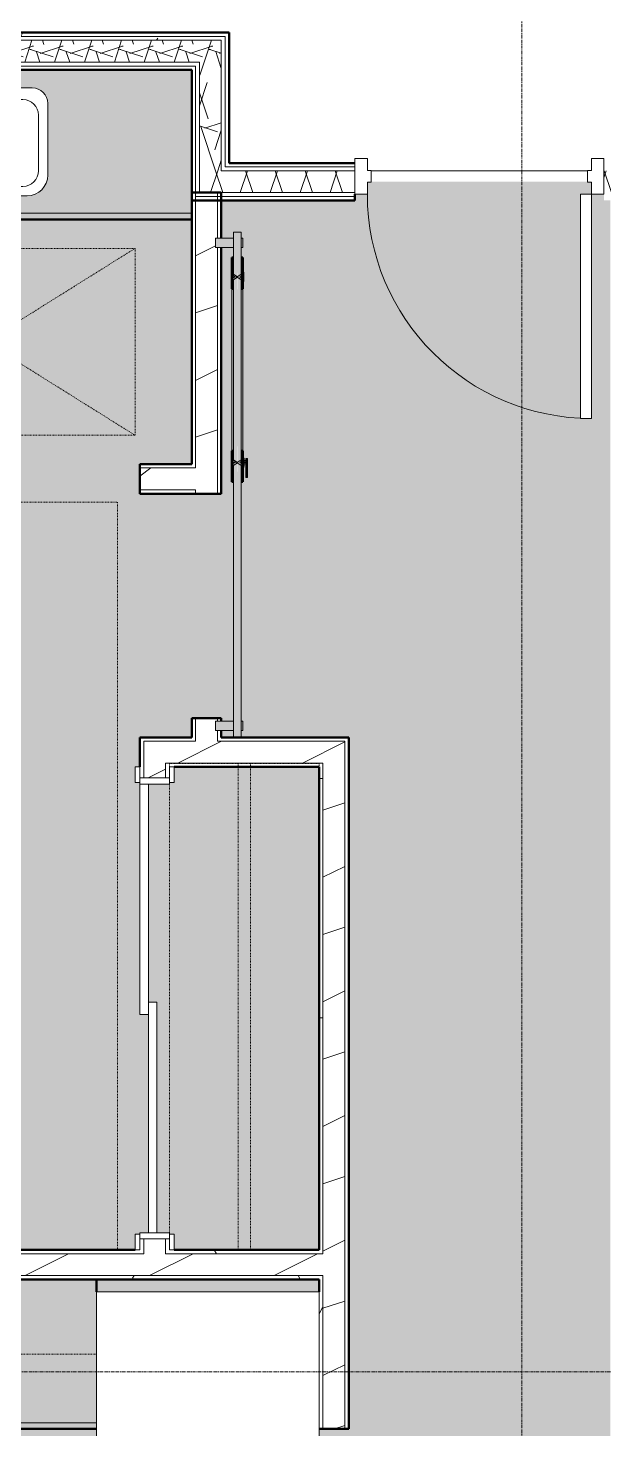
# Model space of a CAD drawing. Header units: inches. Extents: x -4294 to -464, y 9706 to 12475.
# Drawn here: x -3233.6 to -3141.1, y 10158 to 10382.9 of the extents above; entities that cross this region are included whole.
import ezdxf

# ---------------------------------------------------------------- set-up
doc = ezdxf.new("R2010")
doc.units = ezdxf.units.IN
doc.header["$MEASUREMENT"] = 0
doc.linetypes.add('Dash', pattern=[0.25, 0.125, -0.125])
doc.linetypes.add('Grid Line 1_2_', pattern=[0.875, 0.5, -0.125, 0.125, -0.125])
for name, color, linetype, lineweight in [('0-1', 7, 'Continuous', 5), ('0-2', 250, 'Continuous', 9), ('A-AREA-PATT-5', 255, 'Continuous', 9), ('A-DOOR', 31, 'Continuous', 13), ('A-DOOR-1', 250, 'Continuous', 9), ('A-DOOR-2', 130, 'Continuous', 20), ('A-DOOR-3', 170, 'Continuous', 13), ('A-DOOR-4', 135, 'Continuous', 13), ('A-DOOR-5', 7, 'Continuous', 13), ('A-DOOR-6', 90, 'Continuous', 50), ('A-DOOR-8', 31, 'Continuous', 20), ('A-DOOR-9', 31, 'Continuous', 9), ('A-DOOR-FRAM', 31, 'Continuous', 20), ('A-DOOR-FRAM-1', 130, 'Continuous', 20), ('A-FLOR-3', 7, 'Continuous', 13), ('A-GENM-HDLN-1', 250, 'Dash', 9), ('A-WALL', 113, 'Continuous', 13), ('A-WALL-4', 90, 'Continuous', 50), ('A-WALL-5', 7, 'Continuous', 13), ('A-WALL-PATT-1', 250, 'Continuous', 9), ('A-WALL-PATT-2', 8, 'Continuous', 9), ('A-WALL-PATT-5', 111, 'Continuous', 9), ('I-FURN-1', 250, 'Continuous', 9), ('I-FURN-HDLN-1', 250, 'Dash', 9), ('I-WALL-2', 2, 'Continuous', 50), ('P-SANR-FIXT-2', 250, 'Continuous', 9), ('Q-CASE-1', 9, 'Continuous', 9), ('Q-CASE-2', 90, 'Continuous', 50), ('Q-CASE-3', 250, 'Continuous', 9), ('Q-CASE-HDLN-1', 250, 'Dash', 9), ('Q-SPCQ-1', 250, 'Continuous', 9), ('S-GRID-1', 1, 'Grid Line 1_2_', 9)]:
    doc.layers.add(name, color=color, linetype=linetype, lineweight=lineweight)
pattern_1 = [(216.87, (7.997, 19.992), (59.9755286, 39.9843071), [9.996, -89.964]), (206.565, (19.992, 13.994), (-19.991807, -19.992219), [22.352, -22.352]), (198.435, (19.992, 3.998), (-39.983821, -19.991955), [12.644, -50.576])]
pattern_2 = [(0, (0, 0), (38.4, 9.6), [1.584, -27.216, 1.584, -27.216, -153.6]), (0, (0, 0), (38.4, 9.6), [-57.6, 1.584, -56.016, 1.584, -27.216, -67.2]), (0, (0, 0), (38.4, 9.6), [-144, 1.584, -17.616, 1.584, -46.416]), (120, (14.4, 4.8), (-27.513844, 28.4553755), [1.584, -27.216, 1.584, -27.216, -153.6]), (120, (14.4, 4.8), (-27.513844, 28.4553755), [-57.6, 1.584, -56.016, 1.584, -27.216, -67.2]), (120, (14.4, 4.8), (-27.513844, 28.4553755), [-144, 1.584, -17.616, 1.584, -46.416]), (240, (19.2, 24), (-10.886156, -38.0553755), [1.584, -27.216, 1.584, -27.216, -153.6]), (240, (19.2, 24), (-10.886156, -38.0553755), [-57.6, 1.584, -56.016, 1.584, -27.216, -67.2]), (240, (19.2, 24), (-10.886156, -38.0553755), [-144, 1.584, -17.616, 1.584, -46.416])]
pattern_3 = [(161.57, (0.6, 0.6), (-4.80033747, -0.00041462), [0, -34.152, 3.792, 0]), (18.43, (-0.6, 0.6), (-4.80033747, 0.00041462), [0, -34.152, 3.792, 0]), (108.43, (0.6, 0.6), (2.39913218, -12.00105099), [11.382, -26.562]), (71.57, (-0.6, 0.6), (2.39913218, 12.00105099), [11.382, -26.562])]

# ---------------------------------------------------------------- blocks, each defined once
blk = doc.blocks.new('FOLDING_SLIDING CLOSET - 72_ x 80_-1372885-FLOOR PLAN - 3RD FLOOR')
at = {"layer": 'A-DOOR-1'}
for p, q in [((-38.75, 3.25), (-36.25, 3.25)), ((-38.75, 2.5), (-38.75, 3.25)), ((-36.25, 2.5), (-38.75, 2.5)), ((-36.25, 3.25), (-36.25, 2.5)), ((36.25, 3.25), (38.75, 3.25)), ((36.25, 2.5), (36.25, 3.25)), ((38.75, 2.5), (36.25, 2.5)), ((38.75, 3.25), (38.75, 2.5)), ((-38.75, -2.25), (-36.25, -2.25)), ((-38.75, -3), (-38.75, -2.25)), ((-36.25, -3), (-38.75, -3)), ((-36.25, -2.25), (-36.25, -3)), ((36.25, -2.25), (38.75, -2.25)), ((36.25, -3), (36.25, -2.25)), ((38.75, -3), (36.25, -3)), ((38.75, -2.25), (38.75, -3))]:
    blk.add_line(p, q, dxfattribs=at)
at = {"layer": 'A-DOOR-2'}
for p, q in [((-1, 0.5), (36, 0.5)), ((-1, -0.875), (-1, 0.5)), ((36, 0.5), (36, -0.875)), ((-36, -0.875), (1, -0.875)), ((-36, -2.25), (-36, -0.875)), ((36, -0.875), (-1, -0.875)), ((1, -0.875), (1, -2.25)), ((1, -2.25), (-36, -2.25))]:
    blk.add_line(p, q, dxfattribs=at)
at = {"layer": 'A-DOOR-FRAM-1'}
for p, q in [((-37, 2.5), (-36, 2.5)), ((-37, -2.25), (-37, 2.5)), ((-36, 2.5), (-36, -2.25)), ((36, 2.5), (37, 2.5)), ((36, -2.25), (36, 2.5)), ((37, 2.5), (37, -2.25)), ((-36, -2.25), (-37, -2.25)), ((37, -2.25), (36, -2.25))]:
    blk.add_line(p, q, dxfattribs=at)
blk = doc.blocks.new('Refrigerator_-_Side-by-Side_6047 - 36_ X 30_-345559-FLOOR PLAN - 3RD FLOOR')
at = {"layer": 'Q-SPCQ-1'}
for p, q in [((17.87, 14.42), (-17.88, 14.42)), ((-17.88, 14.42), (-17.88, -15.58)), ((17.87, -15.58), (17.87, 14.42)), ((-17.88, -13.58), (-3.13, -13.58)), ((-17.88, -13.58), (-17.88, -15.58)), ((-17.88, -15.58), (17.87, -15.58)), ((-3.13, -15.58), (-17.88, -15.58)), ((-3.13, -15.58), (-3.13, -13.58)), ((-2.63, -13.58), (17.87, -13.58)), ((-2.63, -13.58), (-2.63, -15.58)), ((17.87, -15.58), (-2.63, -15.58)), ((17.87, -15.58), (17.87, -13.58))]:
    blk.add_line(p, q, dxfattribs=at)
blk = doc.blocks.new('OD_CW_Base Cabinet - OD_CW_Base Cabinet-1964684-FLOOR PLAN - 3RD FLOOR')
at = {"layer": 'Q-CASE-1'}
blk.add_hatch(color=256, dxfattribs=at).paths.add_polyline_path([(0.74, -1), (113.84, -1), (113.84, 0), (0.74, 0)], flags=0)
h = blk.add_hatch(color=256, dxfattribs=at)
h.paths.add_polyline_path([(90.84, -24), (113.84, -24), (113.84, -1), (0.74, -1), (0.74, -24), (76.75, -24)], flags=0)
h.paths.add_polyline_path([(74.91, -22.87), (44.91, -22.87), (44.91, -1.87), (74.91, -1.87)], flags=0)
at = {"layer": 'Q-CASE-2'}
for p, q in [((0.74, 0), (113.84, 0)), ((0.74, -24), (0.74, -22))]:
    blk.add_line(p, q, dxfattribs=at)
at = {"layer": 'Q-CASE-3'}
for p, q in [((0.74, 0), (113.84, 0)), ((113.84, -1), (0.74, -1)), ((0.74, -1), (113.84, -1)), ((0.74, -24), (0.74, -22))]:
    blk.add_line(p, q, dxfattribs=at)
blk = doc.blocks.new('M_Sink Vanity-Square - 500 x 440mm-1352614-FLOOR PLAN - 3RD FLOOR')
at = {"layer": 'P-SANR-FIXT-2'}
for p, q in [((7.96, 7.09), (-6.72, 7.09)), ((7.96, 7.09), (-6.72, 7.09)), ((3.62, 7.09), (-2.88, 7.09)), ((-9.22, 4.59), (-9.22, -6.73)), ((-9.22, 4.59), (-9.22, -6.73)), ((0.12, 5.22), (-5.22, 5.22)), ((-2.88, 5.59), (0.12, 5.59)), ((0.12, 6.33), (0.12, 1.59)), ((1.12, 6.33), (1.12, 1.59)), ((1.12, 5.59), (3.62, 5.59)), ((6.46, 5.22), (1.12, 5.22)), ((10.46, -6.91), (10.46, 4.59)), ((10.46, -6.91), (10.46, 4.59)), ((-7.72, 2.72), (-7.72, -6.23)), ((8.96, -6.23), (8.96, 2.72)), ((-5.22, -8.73), (6.46, -8.73)), ((-5.72, -10.23), (7.14, -10.23)), ((-5.72, -10.23), (7.14, -10.23))]:
    blk.add_line(p, q, dxfattribs=at)
for centre, radius, start, end in [((-6.72, 4.59), 2.5, 90, 180), ((-6.72, 4.59), 2.5, 90, 180), ((-2.88, 6.34), 0.75, 90, 270), ((-1.88, 6.34), 0.75, 360, 180), ((0.62, 6.33), 0.5, 360, 180), ((2.62, 6.34), 0.75, 360, 180), ((3.62, 6.34), 0.75, 270, 90), ((7.96, 4.59), 2.5, 0, 90), ((7.96, 4.59), 2.5, 360, 90), ((-5.22, 2.72), 2.5, 90, 180), ((-1.88, 6.34), 0.75, 180, 0), ((2.62, 6.34), 0.75, 180, 360), ((6.46, 2.72), 2.5, 0, 90), ((0.62, 0.13), 1, 360, 180), ((0.62, 0.13), 1, 180, 0), ((0.62, 1.59), 0.5, 180, 0), ((-5.72, -6.73), 3.5, 180, 270), ((-5.72, -6.73), 3.5, 180, 270), ((-5.22, -6.23), 2.5, 180, 270), ((6.46, -6.23), 2.5, 270, 0), ((7.14, -6.91), 3.32, 270, 360), ((7.14, -6.91), 3.32, 270, 0)]:
    blk.add_arc(centre, radius, start, end, dxfattribs=at)
blk = doc.blocks.new('OD_CW_Base Cabinet - OD_CW_Base Cabinet-1913600-FLOOR PLAN - 3RD FLOOR')
at = {"layer": 'Q-CASE-1'}
blk.add_hatch(color=256, dxfattribs=at).paths.add_polyline_path([(0.74, -1), (59.14, -1), (59.14, 0), (0.74, 0)], flags=0)
h = blk.add_hatch(color=256, dxfattribs=at)
h.paths.add_polyline_path([(27.17, -24), (59.14, -24), (59.14, -1), (0.74, -1), (0.74, -24), (26.86, -24)], flags=0)
h.paths.add_polyline_path([(27.17, -21.13), (26.35, -21.13), (25.7, -21.04), (25.1, -20.79), (24.58, -20.39), (24.18, -19.88), (23.93, -19.27), (23.85, -18.63), (23.85, -7.12), (23.96, -6.26), (24.29, -5.46), (24.82, -4.77), (25.51, -4.25), (26.35, -3.91), (27.17, -3.8), (40.03, -3.8), (41.03, -3.96), (41.78, -4.27), (42.51, -4.83), (43.06, -5.55), (43.41, -6.4), (43.53, -7.3), (43.53, -18.63), (43.45, -19.27), (43.2, -19.88), (42.8, -20.39), (42.28, -20.79), (41.68, -21.04), (41.03, -21.13), (40.03, -21.13)], flags=0)
at = {"layer": 'Q-CASE-2'}
for p, q in [((0.74, 0), (59.14, 0)), ((59.14, 0), (59.14, -24)), ((59.14, -24), (0.74, -24))]:
    blk.add_line(p, q, dxfattribs=at)
at = {"layer": 'Q-CASE-3'}
for p, q in [((0.74, 0), (59.14, 0)), ((59.14, -1), (0.74, -1)), ((0.74, -1), (59.14, -1)), ((59.14, 0), (59.14, -1)), ((59.14, -1), (59.14, -24)), ((59.14, -24), (0.74, -24))]:
    blk.add_line(p, q, dxfattribs=at)
blk = doc.blocks.new('Interior_barn_door_18732 - Interior_barn_door_18732-1656080-FLOOR PLAN - 3RD FLOOR')
at = {"layer": 'A-DOOR-3'}
for points in [[(-23.58, 6.57), (-23.63, 6.57), (-23.58, 6.32), (-23.54, 6.32), (-23.54, 6.57)], [(-23.44, 6.07), (-23.62, 6.07), (-23.57, 6), (-23.44, 6)], [(-22.94, 6.57), (-23.54, 6.57), (-23.52, 6.32), (-22.49, 6.32), (-22.5, 6.57), (-22.8, 6.57)], [(-23.44, 6.07), (-23.44, 6), (-22.69, 6), (-22.69, 6.07)], [(-22.94, 6.32), (-23.24, 6.32), (-23.19, 6.07), (-22.89, 6.07), (-22.94, 6.32)], [(-22.57, 6.07), (-22.69, 6.07), (-22.65, 6), (-22.51, 6), (-22.51, 6.07)], [(-22.49, 6.57), (-22.49, 6.32), (-20.64, 6.32), (-20.69, 6.57), (-22.23, 6.57)]]:
    blk.add_hatch(color=256, dxfattribs=at).paths.add_polyline_path(points, flags=0)
at = {"layer": 'A-DOOR-4'}
h = blk.add_hatch(color=256, dxfattribs=at)
h.paths.add_polyline_path([(21, 5.57), (-22.6, 5.52), (-22.95, 4.95), (21, 4.95), (21, 5.55)], flags=0)
h.paths.add_polyline_path([(-55.9, 5.57), (-60, 5.55), (-60, 4.95), (-52.86, 4.98), (-53.29, 5.57), (-54.95, 5.57)], flags=0)
h.paths.add_polyline_path([(-23, 5.57), (-23, 5.55), (-23, 5.56)], flags=0)
h.paths.add_polyline_path([(-50.9, 5.57), (-52.39, 5.52), (-52.74, 4.95), (-23.07, 4.98), (-23.5, 5.57), (-39.68, 5.57)], flags=0)
h.paths.add_polyline_path([(-22.89, 5.57), (-22.89, 5.55), (-22.89, 5.57)], flags=0)
h.paths.add_polyline_path([(-23.38, 5.57), (-23.35, 5.53), (-23.37, 5.56)], flags=0)
h.paths.add_polyline_path([(-23.22, 5.57), (-23.21, 5.54), (-23.21, 5.56)], flags=0)
h.paths.add_polyline_path([(-23.11, 5.57), (-23.11, 5.55), (-23.11, 5.56)], flags=0)
h.paths.add_polyline_path([(-23.31, 5.57), (-23.29, 5.53), (-23.3, 5.56)], flags=0)
h.paths.add_polyline_path([(-23.42, 5.57), (-23.39, 5.52), (-23.41, 5.56)], flags=0)
h.paths.add_polyline_path([(-22.58, 5.57), (-22.61, 5.52), (-22.59, 5.56)], flags=0)
h.paths.add_polyline_path([(-22.69, 5.57), (-22.72, 5.52), (-22.7, 5.56)], flags=0)
h.paths.add_polyline_path([(-22.78, 5.57), (-22.79, 5.55), (-22.78, 5.56)], flags=0)
h.paths.add_polyline_path([(-22.62, 5.57), (-22.65, 5.52), (-22.63, 5.56)], flags=0)
h = blk.add_hatch(color=256, dxfattribs=at)
h.paths.add_polyline_path([(-37.9, 4.95), (-52.72, 4.92), (-52.29, 4.32), (-23.41, 4.37), (-23.05, 4.95), (-25.9, 4.95)], flags=0)
h.paths.add_polyline_path([(-12.12, 4.95), (-22.93, 4.92), (-22.5, 4.32), (21, 4.34), (21, 4.95)], flags=0)
h.paths.add_polyline_path([(-53.46, 4.95), (-60, 4.95), (-60, 4.32), (-53.22, 4.35), (-52.85, 4.95), (-53.29, 4.95)], flags=0)
h.paths.add_polyline_path([(-52.8, 4.95), (-52.8, 4.92), (-52.79, 4.92)], flags=0)
h.paths.add_polyline_path([(-52.78, 4.95), (-52.78, 4.89), (-52.78, 4.94)], flags=0)
h.paths.add_polyline_path([(-23, 4.95), (-23.01, 4.92), (-23, 4.92)], flags=0)
h.paths.add_polyline_path([(-22.99, 4.95), (-22.98, 4.89), (-22.98, 4.94)], flags=0)
h.paths.add_polyline_path([(-52.75, 4.95), (-52.74, 4.92), (-52.74, 4.95)], flags=0)
h.paths.add_polyline_path([(-22.95, 4.95), (-22.95, 4.92), (-22.95, 4.95)], flags=0)
h.paths.add_polyline_path([(-52.75, 4.94), (-52.75, 4.92), (-52.74, 4.92)], flags=0)
h.paths.add_polyline_path([(-22.96, 4.94), (-22.96, 4.92), (-22.95, 4.92)], flags=0)
h = blk.add_hatch(color=256, dxfattribs=at)
h.paths.add_polyline_path([(-57.5, 5.85), (-59, 5.85), (-59, 5.57), (-57.5, 5.57)], flags=0)
h.paths.add_polyline_path([(18.5, 5.85), (18.5, 5.57), (20, 5.57), (20, 5.85)], flags=0)
h.paths.add_polyline_path([(-59, 4.32), (-59, 1.47), (-57.5, 1.47), (-57.5, 4.32), (-58.02, 4.32)], flags=0)
h.paths.add_polyline_path([(19.02, 4.32), (18.5, 4.32), (18.5, 1.47), (20, 1.47), (20, 4.32)], flags=0)
h = blk.add_hatch(color=256, dxfattribs=at)
h.paths.add_polyline_path([(-53.56, 5.82), (-55.9, 5.82), (-55.9, 5.57), (-53.24, 5.6), (-53.29, 5.67), (-53.56, 5.67)], flags=0)
h.paths.add_polyline_path([(-24.9, 5.82), (-24.9, 5.57), (-23.44, 5.57), (-23.5, 5.67), (-23.73, 5.67), (-23.73, 5.82)], flags=0)
h.paths.add_polyline_path([(-52.06, 5.82), (-52.06, 5.67), (-52.31, 5.65), (-52.29, 5.57), (-50.9, 5.57), (-50.9, 5.82)], flags=0)
h.paths.add_polyline_path([(-19.9, 5.82), (-22.23, 5.82), (-22.23, 5.67), (-22.52, 5.65), (-22.5, 5.57), (-19.9, 5.57)], flags=0)
h.paths.add_polyline_path([(-22.88, 4.32), (-22.89, 4.32), (-22.87, 4.23)], flags=0)
h.paths.add_polyline_path([(-19.9, 4.32), (-22.54, 4.3), (-22.52, 4.23), (-23.48, 4.26), (-23.5, 4.32), (-24.9, 4.32), (-24.9, 4.07), (-19.9, 4.07)], flags=0)
h.paths.add_polyline_path([(-53.29, 4.32), (-55.9, 4.32), (-55.9, 4.07), (-50.9, 4.07), (-50.9, 4.32), (-52.35, 4.32), (-52.31, 4.23), (-53.27, 4.26), (-53.27, 4.32)], flags=0)
for points in [[(-53.56, 6), (-53.56, 5.67), (-52.06, 5.67), (-52.06, 6), (-53.46, 6)], [(-50.9, 5.82), (-50.9, 5.57), (-24.9, 5.57), (-24.9, 5.82), (-39.68, 5.82)], [(-22.23, 6), (-23.73, 6), (-23.73, 5.67), (-22.23, 5.67), (-22.23, 5.82)], [(-39.68, 4.32), (-50.9, 4.32), (-50.9, 4.07), (-24.9, 4.07), (-24.9, 4.32), (-32.82, 4.32)]]:
    blk.add_hatch(color=256, dxfattribs=at).paths.add_polyline_path(points, flags=0)
h = blk.add_hatch(color=256, dxfattribs=at)
h.paths.add_polyline_path([(-53.27, 5.67), (-53.29, 5.67), (-53.23, 5.59)], flags=0)
h.paths.add_polyline_path([(-53.22, 5.67), (-53.27, 5.67), (-53.18, 5.59)], flags=0)
h.paths.add_polyline_path([(-53.15, 5.67), (-53.22, 5.67), (-53.07, 5.49), (-53.11, 5.58)], flags=0)
h.paths.add_polyline_path([(-53.04, 5.67), (-53.15, 5.67), (-52.92, 5.27), (-53.01, 5.58)], flags=0)
h.paths.add_polyline_path([(-52.92, 5.67), (-53.04, 5.67), (-52.86, 5.27), (-52.9, 5.57)], flags=0)
h.paths.add_polyline_path([(-52.79, 5.67), (-52.92, 5.67), (-52.79, 5.12), (-52.79, 5.57)], flags=0)
h = blk.add_hatch(color=256, dxfattribs=at)
h.paths.add_polyline_path([(-53.22, 4.23), (-53.25, 4.3), (-53.27, 4.23)], flags=0)
h.paths.add_polyline_path([(-53.15, 4.23), (-53.08, 4.5), (-53.22, 4.23)], flags=0)
h.paths.add_polyline_path([(-53.04, 4.23), (-52.97, 4.64), (-53.15, 4.23)], flags=0)
h.paths.add_polyline_path([(-52.92, 4.23), (-52.91, 4.65), (-53.04, 4.23)], flags=0)
h.paths.add_polyline_path([(-52.8, 4.98), (-52.92, 4.23), (-52.79, 4.23), (-52.8, 4.97)], flags=0)
h = blk.add_hatch(color=256, dxfattribs=at)
h.paths.add_polyline_path([(-52.44, 5.67), (-52.46, 5.49), (-52.36, 5.67)], flags=0)
h.paths.add_polyline_path([(-52.54, 5.67), (-52.62, 5.27), (-52.44, 5.67)], flags=0)
h.paths.add_polyline_path([(-52.66, 5.67), (-52.67, 5.26), (-52.54, 5.67)], flags=0)
h.paths.add_polyline_path([(-52.79, 5.67), (-52.75, 5.12), (-52.66, 5.67), (-52.78, 5.67)], flags=0)
h = blk.add_hatch(color=256, dxfattribs=at)
h.paths.add_polyline_path([(-52.31, 4.23), (-52.29, 4.23), (-52.36, 4.32)], flags=0)
h.paths.add_polyline_path([(-52.36, 4.23), (-52.31, 4.23), (-52.41, 4.32)], flags=0)
h.paths.add_polyline_path([(-52.44, 4.23), (-52.36, 4.23), (-52.51, 4.41), (-52.48, 4.32)], flags=0)
h.paths.add_polyline_path([(-52.54, 4.23), (-52.44, 4.23), (-52.67, 4.64), (-52.57, 4.32)], flags=0)
h.paths.add_polyline_path([(-52.66, 4.23), (-52.54, 4.23), (-52.73, 4.64), (-52.68, 4.32)], flags=0)
h.paths.add_polyline_path([(-52.79, 4.98), (-52.76, 4.23), (-52.66, 4.23), (-52.79, 4.96)], flags=0)
h = blk.add_hatch(color=256, dxfattribs=at)
h.paths.add_polyline_path([(-23.48, 5.67), (-23.5, 5.67), (-23.42, 5.57)], flags=0)
h.paths.add_polyline_path([(-23.43, 5.67), (-23.48, 5.67), (-23.38, 5.57)], flags=0)
h.paths.add_polyline_path([(-23.35, 5.67), (-23.43, 5.67), (-23.27, 5.49), (-23.31, 5.57)], flags=0)
h.paths.add_polyline_path([(-23.25, 5.67), (-23.35, 5.67), (-23.14, 5.32), (-23.22, 5.57)], flags=0)
h.paths.add_polyline_path([(-23.13, 5.67), (-23.25, 5.67), (-23.06, 5.26), (-23.11, 5.57)], flags=0)
h.paths.add_polyline_path([(-23, 5.67), (-23.13, 5.67), (-23, 5.18), (-23, 5.57)], flags=0)
h = blk.add_hatch(color=256, dxfattribs=at)
h.paths.add_polyline_path([(-23.35, 4.23), (-23.32, 4.45), (-23.43, 4.23)], flags=0)
h.paths.add_polyline_path([(-23.25, 4.23), (-23.18, 4.64), (-23.35, 4.23)], flags=0)
h.paths.add_polyline_path([(-23.13, 4.23), (-23.1, 4.7), (-23.25, 4.23)], flags=0)
h.paths.add_polyline_path([(-23.01, 4.98), (-23.13, 4.23), (-23, 4.23), (-23.01, 4.97)], flags=0)
h = blk.add_hatch(color=256, dxfattribs=at)
h.paths.add_polyline_path([(-22.65, 5.67), (-22.67, 5.49), (-22.57, 5.67)], flags=0)
h.paths.add_polyline_path([(-22.75, 5.67), (-22.8, 5.32), (-22.65, 5.67)], flags=0)
h.paths.add_polyline_path([(-22.87, 5.67), (-22.88, 5.26), (-22.75, 5.67)], flags=0)
h.paths.add_polyline_path([(-23, 5.67), (-22.95, 5.18), (-22.87, 5.67), (-22.98, 5.67)], flags=0)
h = blk.add_hatch(color=256, dxfattribs=at)
h.paths.add_polyline_path([(-22.52, 4.23), (-22.5, 4.23), (-22.56, 4.3)], flags=0)
h.paths.add_polyline_path([(-22.57, 4.23), (-22.52, 4.23), (-22.6, 4.3)], flags=0)
h.paths.add_polyline_path([(-22.65, 4.23), (-22.57, 4.23), (-22.72, 4.41), (-22.68, 4.31)], flags=0)
h.paths.add_polyline_path([(-22.75, 4.23), (-22.65, 4.23), (-22.85, 4.57), (-22.78, 4.32)], flags=0)
h.paths.add_polyline_path([(-22.87, 4.23), (-22.75, 4.23), (-22.94, 4.64), (-22.88, 4.32)], flags=0)
h.paths.add_polyline_path([(-23, 4.98), (-22.97, 4.23), (-22.87, 4.23), (-22.99, 4.95)], flags=0)
at = {"layer": 'A-DOOR-1'}
for p, q in [((-23.69, 6.07), (-23.69, 6)), ((-23.62, 6.07), (-23.69, 6.07)), ((-23.69, 6.07), (-23.44, 6.07)), ((-23.63, 6.57), (-23.63, 6.32)), ((-23.59, 6.57), (-23.59, 6.32)), ((-23.56, 6.57), (-22.49, 6.57)), ((-22.49, 6.32), (-23.56, 6.32)), ((-23.44, 6.07), (-22.69, 6.07)), ((-23.32, 6.32), (-23.32, 6.07)), ((-23.32, 6.32), (-23.32, 6.07)), ((-22.82, 6.07), (-22.82, 6.32)), ((-22.82, 6.07), (-22.82, 6.32)), ((-22.69, 6.07), (-22.44, 6.07)), ((-22.44, 6.07), (-22.51, 6.07)), ((-22.49, 6.57), (-22.49, 6.32)), ((-22.44, 6), (-22.44, 6.07)), ((-20.62, 6.32), (-20.62, 6.57))]:
    blk.add_line(p, q, dxfattribs=at)
for points in [[(-23.63, 6.57), (-23.62, 6.57), (-23.6, 6.57), (-23.58, 6.57)], [(-23.58, 6.32), (-23.6, 6.32), (-23.62, 6.32), (-23.63, 6.32)]]:
    blk.add_open_spline(points, degree=3, dxfattribs=at)
for points, knots in [([(-22.49, 6.57), (-22.05, 6.57), (-21.63, 6.57), (-21.29, 6.57), (-20.97, 6.57), (-20.65, 6.57), (-20.61, 6.57), (-20.63, 6.57), (-20.63, 6.57)], [-0.722227, -0.722227, -0.722227, -0.722227, -0.6854273, -0.6485379, -0.6054888, -0.5563887, -0.4969616, -0.4885654, -0.4885654, -0.4885654, -0.4885654]), ([(-20.63, 6.32), (-20.63, 6.32), (-20.61, 6.32), (-20.65, 6.32), (-20.97, 6.32), (-21.29, 6.32), (-21.63, 6.32), (-22.05, 6.32), (-22.49, 6.32)], [0.4885654, 0.4885654, 0.4885654, 0.4885654, 0.4969616, 0.5563887, 0.6054888, 0.6485379, 0.6854273, 0.722227, 0.722227, 0.722227, 0.722227])]:
    blk.add_open_spline(points, degree=3, knots=knots, dxfattribs=at)
at = {"layer": 'A-DOOR-5'}
for p, q in [((-53.23, 5.57), (-60, 5.57)), ((-60, 4.95), (-60, 5.57)), ((-60, 4.32), (-60, 4.95)), ((-57.5, 5.85), (-59, 5.85)), ((-59, 5.85), (-59, 5.57)), ((-57.5, 5.57), (-57.5, 5.85)), ((-53.56, 6), (-52.06, 6)), ((-53.56, 6), (-53.56, 5.67)), ((-53.56, 5.67), (-52.06, 5.67)), ((-53.29, 5.67), (-52.82, 4.92)), ((-52.82, 4.98), (-53.29, 4.23)), ((-52.76, 4.92), (-52.29, 5.67)), ((-52.29, 4.23), (-52.76, 4.98)), ((-23.44, 5.57), (-52.35, 5.57)), ((-52.06, 5.67), (-52.06, 6)), ((-24.9, 5.82), (-50.9, 5.82)), ((-23.73, 6), (-22.23, 6)), ((-23.73, 5.67), (-23.73, 6)), ((-23.73, 5.67), (-22.23, 5.67)), ((-23.5, 5.67), (-23.03, 4.92)), ((-23.03, 4.98), (-23.5, 4.23)), ((-22.97, 4.92), (-22.5, 5.67)), ((-22.5, 4.23), (-22.97, 4.98)), ((21, 5.57), (-22.56, 5.57)), ((-22.23, 6), (-22.23, 5.67)), ((18.5, 5.85), (18.5, 5.57)), ((20, 5.85), (18.5, 5.85)), ((20, 5.57), (20, 5.85)), ((21, 5.57), (21, 4.95)), ((21, 4.95), (21, 4.32)), ((-60, 4.32), (-53.24, 4.32)), ((-59, 4.32), (-59, 1.47)), ((-57.5, 1.47), (-57.5, 4.32)), ((-52.79, 4.23), (-53.29, 4.23)), ((-52.29, 4.23), (-52.79, 4.23)), ((-52.35, 4.32), (-23.44, 4.32)), ((-50.9, 4.07), (-24.9, 4.07)), ((-23, 4.23), (-23.5, 4.23)), ((-22.5, 4.23), (-23, 4.23)), ((-22.56, 4.32), (21, 4.32)), ((18.5, 4.32), (18.5, 1.47)), ((20, 1.47), (20, 4.32)), ((-59, 1.47), (-57.5, 1.47)), ((18.5, 1.47), (20, 1.47))]:
    blk.add_line(p, q, dxfattribs=at)
at = {"layer": 'A-DOOR-6'}
for p, q in [((-55.9, 5.82), (-53.56, 5.82)), ((-55.9, 5.57), (-55.9, 5.82)), ((-52.06, 5.82), (-50.9, 5.82)), ((-50.9, 5.82), (-50.9, 5.57)), ((-24.9, 5.82), (-23.73, 5.82)), ((-24.9, 5.57), (-24.9, 5.82)), ((-22.23, 5.82), (-19.9, 5.82)), ((-19.9, 5.82), (-19.9, 5.55)), ((-55.9, 4.07), (-55.9, 4.32)), ((-50.9, 4.07), (-55.9, 4.07)), ((-50.9, 4.33), (-50.9, 4.07)), ((-24.9, 4.07), (-24.9, 4.33)), ((-19.9, 4.07), (-24.9, 4.07)), ((-19.9, 4.34), (-19.9, 4.07))]:
    blk.add_line(p, q, dxfattribs=at)
blk = doc.blocks.new('OD_CW_Upper Cabinet - OD_CW_Upper Cabinet-1964653-FLOOR PLAN - 3RD FLOOR')
at = {"layer": 'Q-CASE-HDLN-1'}
for p, q in [((101.84, 24), (0.74, 24)), ((0.74, 24), (0.74, 12)), ((101.84, 12), (101.84, 24)), ((0.74, 12), (101.84, 12))]:
    blk.add_line(p, q, dxfattribs=at)
blk = doc.blocks.new('OD_CW_Closet - OD_CW_Closet-1690832-FLOOR PLAN - 3RD FLOOR')
at = {"layer": 'Q-CASE-HDLN-1'}
for p, q in [((0.74, -24), (0.74, -0.73)), ((3.24, 0), (75.74, 0)), ((78.24, 0), (78.78, 0)), ((78.78, 0), (78.78, -24)), ((0.74, -11), (78.78, -11)), ((0.74, -13), (78.78, -13)), ((78.78, -24), (0.74, -24))]:
    blk.add_line(p, q, dxfattribs=at)
blk = doc.blocks.new('ADA Clearances - 30_x48_-1721104-FLOOR PLAN - 3RD FLOOR')
at = {"layer": 'A-GENM-HDLN-1'}
for p, q in [((15, 24), (-15, -24)), ((-15, 24), (15, -24)), ((-15, -24), (-15, 24)), ((-15, 24), (15, 24)), ((15, 24), (15, -24)), ((15, -24), (-15, -24))]:
    blk.add_line(p, q, dxfattribs=at)
blk = doc.blocks.new('Bed-Standard - Queen 60_ x 79_-V12-FLOOR PLAN - 3RD FLOOR')
at = {"layer": 'I-FURN-1'}
for p, q in [((-19.31, 41.3), (40.69, 41.3)), ((-19.31, -37.7), (-19.31, 41.3)), ((40.69, 41.3), (40.69, -37.7)), ((40.69, -23.7), (-19.31, -17.13)), ((-16.31, -23.7), (37.69, -23.7)), ((-16.31, -35.7), (-16.31, -23.7)), ((37.69, -35.7), (37.69, -23.7)), ((-16.31, -35.7), (37.69, -35.7)), ((40.69, -37.7), (-19.31, -37.7))]:
    blk.add_line(p, q, dxfattribs=at)
at = {"layer": 'I-FURN-HDLN-1'}
for p, q in [((-55.31, 77.3), (64.69, 77.3)), ((-55.31, -37.7), (-55.31, 77.3))]:
    blk.add_line(p, q, dxfattribs=at)
blk = doc.blocks.new('CTR - 1st Phase - Unit Layouts_rvt-1-FLOOR PLAN - 3RD FLOOR')
at = {"layer": 'A-WALL-PATT-1'}
h = blk.add_hatch(dxfattribs=at)
h.set_pattern_fill('FP_1', color=256, style=0, pattern_type=2)
h.set_pattern_definition(pattern_2)
h.paths.add_polyline_path([(-3207.32, 10312.25), (-3207.32, 10312.87), (-3215.65, 10312.87), (-3215.65, 10312.25)], flags=0)
h.paths.add_polyline_path([(-3284.34, 10312.25), (-3249.65, 10312.25), (-3249.65, 10312.87), (-3335.72, 10312.86), (-3335.72, 10312.25), (-3285.65, 10312.25)], flags=0)
h = blk.add_hatch(dxfattribs=at)
h.set_pattern_fill('FP_1', color=256, style=0, pattern_type=2)
h.set_pattern_definition(pattern_2)
h.paths.add_polyline_path([(-3186.25, 10158.02), (-3186.25, 10182.65), (-3186.87, 10182.65), (-3186.87, 10158.02)], flags=0)
h.paths.add_polyline_path([(-3186.87, 10186.15), (-3186.25, 10186.15), (-3186.25, 10264.27), (-3186.87, 10264.27), (-3186.87, 10186.77)], flags=0)
h = blk.add_hatch(dxfattribs=at)
h.set_pattern_fill('FP_1', color=256, style=0, pattern_type=2)
h.set_pattern_definition(pattern_2)
h.paths.add_polyline_path([(-3222.62, 10186.15), (-3215.02, 10186.15), (-3215.02, 10186.77), (-3335.72, 10186.77), (-3335.72, 10186.15), (-3229.21, 10186.15)], flags=0)
h.paths.add_polyline_path([(-3210.15, 10186.15), (-3186.87, 10186.15), (-3186.87, 10186.77), (-3211.52, 10186.77), (-3211.52, 10186.15), (-3210.9, 10186.15)], flags=0)
h = blk.add_hatch(dxfattribs=at)
h.set_pattern_fill('FP_1', color=256, style=0, pattern_type=2)
h.set_pattern_definition(pattern_2)
h.paths.add_polyline_path([(-3189.72, 10182.02), (-3186.87, 10182.02), (-3186.87, 10182.65), (-3335.72, 10182.65), (-3335.72, 10182.02), (-3215.02, 10182.02)], flags=0)
at = {"layer": 'A-WALL-PATT-2'}
h = blk.add_hatch(dxfattribs=at)
h.set_pattern_fill('FP_2', color=256, style=0, pattern_type=2)
h.set_pattern_definition(pattern_1)
h.paths.add_polyline_path([(-3203.2, 10268.4), (-3203.2, 10270.12), (-3203.48, 10270.12), (-3203.48, 10271.62), (-3203.2, 10271.62), (-3203.2, 10272.12), (-3206.7, 10272.12), (-3206.7, 10268.4)], flags=0)
h.paths.add_polyline_path([(-3203.2, 10308.12), (-3203.2, 10347.62), (-3203.48, 10347.62), (-3203.48, 10349.12), (-3203.2, 10349.12), (-3203.2, 10356.44), (-3206.7, 10356.44), (-3206.7, 10308.12)], flags=0)
h = blk.add_hatch(dxfattribs=at)
h.set_pattern_fill('FP_2', color=256, style=0, pattern_type=2)
h.set_pattern_definition(pattern_1)
h.paths.add_polyline_path([(-3207.32, 10308.75), (-3206.7, 10308.8), (-3206.7, 10312.25), (-3215.65, 10312.25), (-3215.65, 10308.75)], flags=0)
h.paths.add_polyline_path([(-3249.65, 10308.75), (-3249.65, 10309), (-3285.65, 10309), (-3285.65, 10312), (-3249.65, 10312), (-3249.65, 10312.25), (-3335.72, 10312.24), (-3335.72, 10308.75), (-3284.34, 10308.75)], flags=0)
h = blk.add_hatch(dxfattribs=at)
h.set_pattern_fill('FP_2', color=256, style=0, pattern_type=2)
h.set_pattern_definition(pattern_1)
h.paths.add_polyline_path([(-3215.02, 10186.15), (-3211.52, 10186.15), (-3211.52, 10188.52), (-3215.02, 10188.52), (-3215.02, 10186.77)], flags=0)
h.paths.add_polyline_path([(-3215.02, 10262.52), (-3211.52, 10262.52), (-3211.52, 10268.4), (-3215.02, 10268.4)], flags=0)
h = blk.add_hatch(dxfattribs=at)
h.set_pattern_fill('FP_2', color=256, style=0, pattern_type=2)
h.set_pattern_definition(pattern_1)
h.paths.add_polyline_path([(-3182.75, 10264.9), (-3182.75, 10268.4), (-3211.52, 10268.4), (-3211.52, 10264.9), (-3186.03, 10264.9)], flags=0)
h = blk.add_hatch(dxfattribs=at)
h.set_pattern_fill('FP_2', color=256, style=0, pattern_type=2)
h.set_pattern_definition(pattern_1)
h.paths.add_polyline_path([(-3182.75, 10158.02), (-3182.75, 10264.9), (-3186.25, 10264.9), (-3186.25, 10158.02)], flags=0)
h = blk.add_hatch(dxfattribs=at)
h.set_pattern_fill('FP_2', color=256, style=0, pattern_type=2)
h.set_pattern_definition(pattern_1)
h.paths.add_polyline_path([(-3222.62, 10182.65), (-3186.25, 10182.65), (-3186.25, 10186.15), (-3336.97, 10186.15), (-3336.97, 10182.65), (-3229.21, 10182.65)], flags=0)
at = {"layer": 'A-WALL-4'}
for p, q in [((-3207.32, 10356.44), (-3207.32, 10312.87)), ((-3202.57, 10356.44), (-3207.32, 10356.44)), ((-3202.57, 10349.12), (-3202.57, 10356.44)), ((-3202.57, 10308.12), (-3202.57, 10347.62)), ((-3207.32, 10312.87), (-3215.65, 10312.87)), ((-3215.65, 10312.87), (-3215.65, 10308.12)), ((-3215.65, 10308.12), (-3207.32, 10308.12)), ((-3207.32, 10308.12), (-3202.57, 10308.12)), ((-3207.32, 10272.12), (-3207.32, 10269.02)), ((-3202.57, 10272.12), (-3207.32, 10272.12)), ((-3202.57, 10271.62), (-3202.57, 10272.12)), ((-3215.65, 10269.02), (-3215.65, 10264.27)), ((-3215.02, 10269.02), (-3215.65, 10269.02)), ((-3210.9, 10269.02), (-3215.02, 10269.02)), ((-3207.32, 10269.02), (-3210.9, 10269.02)), ((-3202.57, 10269.02), (-3202.57, 10270.12)), ((-3182.12, 10269.02), (-3202.57, 10269.02)), ((-3182.12, 10268.4), (-3182.12, 10269.02)), ((-3182.12, 10264.27), (-3182.12, 10268.4)), ((-3210.15, 10264.27), (-3186.87, 10264.27)), ((-3186.87, 10264.27), (-3186.87, 10186.77)), ((-3182.12, 10158.02), (-3182.12, 10264.27)), ((-3216.4, 10186.77), (-3336.97, 10186.77)), ((-3186.87, 10186.77), (-3210.15, 10186.77)), ((-3336.97, 10182.02), (-3186.87, 10182.02)), ((-3186.87, 10182.02), (-3186.87, 10180.02)), ((-3186.87, 10158.02), (-3182.12, 10158.02))]:
    blk.add_line(p, q, dxfattribs=at)
at = {"layer": 'A-WALL-5'}
for p, q in [((-3206.7, 10312.25), (-3206.7, 10356.44)), ((-3203.2, 10349.12), (-3203.2, 10356.44)), ((-3203.2, 10308.12), (-3203.2, 10347.62)), ((-3215.65, 10312.25), (-3207.32, 10312.25)), ((-3206.7, 10312.25), (-3207.32, 10312.25)), ((-3215.65, 10308.75), (-3207.32, 10308.75)), ((-3206.7, 10308.75), (-3207.32, 10308.75)), ((-3206.7, 10308.12), (-3206.7, 10308.75)), ((-3206.7, 10269.02), (-3206.7, 10272.12)), ((-3203.2, 10271.62), (-3203.2, 10272.12)), ((-3206.7, 10269.02), (-3206.7, 10268.4)), ((-3203.2, 10269.02), (-3203.2, 10270.12)), ((-3203.2, 10269.02), (-3203.2, 10268.4)), ((-3215.02, 10262.52), (-3215.02, 10268.4)), ((-3215.02, 10268.4), (-3211.52, 10268.4)), ((-3211.52, 10268.4), (-3210.9, 10268.4)), ((-3206.7, 10268.4), (-3210.9, 10268.4)), ((-3182.75, 10268.4), (-3203.2, 10268.4)), ((-3182.75, 10268.4), (-3182.75, 10264.9)), ((-3211.52, 10262.52), (-3211.52, 10264.9)), ((-3211.52, 10264.9), (-3210.9, 10264.9)), ((-3186.25, 10264.9), (-3210.9, 10264.9)), ((-3186.25, 10264.9), (-3186.25, 10264.27)), ((-3186.25, 10264.27), (-3186.25, 10186.15)), ((-3182.75, 10264.9), (-3182.75, 10264.27)), ((-3182.75, 10264.27), (-3182.75, 10158.02)), ((-3215.02, 10186.77), (-3215.02, 10188.52)), ((-3211.52, 10186.77), (-3211.52, 10188.52)), ((-3215.02, 10186.15), (-3336.97, 10186.15)), ((-3215.02, 10186.77), (-3215.02, 10186.15)), ((-3211.52, 10186.77), (-3211.52, 10186.15)), ((-3186.87, 10186.15), (-3211.52, 10186.15)), ((-3186.87, 10186.15), (-3186.25, 10186.15)), ((-3186.87, 10182.65), (-3336.97, 10182.65)), ((-3186.87, 10182.65), (-3186.25, 10182.65)), ((-3186.25, 10182.65), (-3186.25, 10158.02))]:
    blk.add_line(p, q, dxfattribs=at)
at = {"layer": '0-2'}
for name, p, rotation in [('OD_CW_Base Cabinet - OD_CW_Base Cabinet-1913600-FLOOR PLAN - 3RD FLOOR', (-3206.59, 10352.13), 180), ('Interior_barn_door_18732 - Interior_barn_door_18732-1656080-FLOOR PLAN - 3RD FLOOR', (-3204.95, 10290.12), 269.9999999999642), ('ADA Clearances - 30_x48_-1721104-FLOOR PLAN - 3RD FLOOR', (-3240.42, 10332.5), 269.9999999999694), ('Bed-Standard - Queen 60_ x 79_-V12-FLOOR PLAN - 3RD FLOOR', (-3296.54, 10251.46), 269.9999999999839), ('FOLDING_SLIDING CLOSET - 72_ x 80_-1372885-FLOOR PLAN - 3RD FLOOR', (-3213.4, 10225.52), 269.9999999999763), ('OD_CW_Closet - OD_CW_Closet-1690832-FLOOR PLAN - 3RD FLOOR', (-3210.87, 10186.03), 89.99999999998322), ('OD_CW_Base Cabinet - OD_CW_Base Cabinet-1964684-FLOOR PLAN - 3RD FLOOR', (-3221.89, 10158.02), 180)]:
    blk.add_blockref(name, p, dxfattribs=dict(at, rotation=rotation))
for name, p in [('M_Sink Vanity-Square - 500 x 440mm-1352614-FLOOR PLAN - 3RD FLOOR', (-3240.89, 10366.17)), ('OD_CW_Upper Cabinet - OD_CW_Upper Cabinet-1964653-FLOOR PLAN - 3RD FLOOR', (-3324.46, 10158.02)), ('Refrigerator_-_Side-by-Side_6047 - 36_ X 30_-345559-FLOOR PLAN - 3RD FLOOR', (-3204.75, 10165.6))]:
    blk.add_blockref(name, p, dxfattribs=at)
blk = doc.blocks.new('CTR - 1st Phase - Shell_rvt-1-FLOOR PLAN - 3RD FLOOR')
at = {"layer": 'A-FLOR-3'}
for p, q in [((-3143.75, 10359.94), (-3178.5, 10359.94)), ((-3178.5, 10359.94), (-3143.75, 10359.94))]:
    blk.add_line(p, q, dxfattribs=at)
at = {"layer": 'S-GRID-1'}
for p, q in [((-3154.32, 9836.18), (-3154.32, 12413.74)), ((-464.45, 10167.19), (-4232.19, 10167.19))]:
    blk.add_line(p, q, dxfattribs=at)
blk = doc.blocks.new('HOLLOW METAL - UNIT DOOR-1758958-FLOOR PLAN - 3RD FLOOR')
at = {"layer": 'A-DOOR-8'}
for p, q in [((16.25, -2.25), (18, -2.25)), ((16.25, -38.25), (16.25, -2.25)), ((18, -2.25), (18, -38.25)), ((18, -38.25), (16.25, -38.25))]:
    blk.add_line(p, q, dxfattribs=at)
at = {"layer": 'A-DOOR-9'}
blk.add_arc((18, -2.25), 36, 180, 270, dxfattribs=at)
at = {"layer": 'A-DOOR-FRAM'}
for p, q in [((-20, 3.5), (-18, 3.5)), ((-20, -2.25), (-20, 3.5)), ((-18, 3.5), (-18, 1.5625)), ((18, 3.5), (20, 3.5)), ((18, 1.5625), (18, 3.5)), ((20, 3.5), (20, -2.25)), ((-18, 1.5625), (-17.375, 1.5625)), ((-17.375, 1.5625), (-17.375, -0.3125)), ((17.375, 1.5625), (18, 1.5625)), ((17.375, -0.3125), (17.375, 1.5625)), ((-18, -0.3125), (-18, -2.25)), ((-17.375, -0.3125), (-18, -0.3125)), ((18, -0.3125), (17.375, -0.3125)), ((18, -2.25), (18, -0.3125)), ((-18, -2.25), (-20, -2.25)), ((20, -2.25), (18, -2.25))]:
    blk.add_line(p, q, dxfattribs=at)

msp = doc.modelspace()

# ---------------------------------------------------------------- hatches: boundary and pattern name
at = {"layer": 'A-AREA-PATT-5'}
h = msp.add_hatch(color=256, dxfattribs=at)
h.paths.add_polyline_path([(-3175.3362, 9985.1894), (-3137.3112, 9985.1894), (-3137.3112, 9988.8144), (-3140.1237, 9988.8144), (-3140.1237, 10017.182), (-3141.0737, 10017.182), (-3141.0737, 10021.932), (-3140.1237, 10021.932), (-3140.1237, 10031.8043), (-3156.2487, 10031.8043), (-3156.2487, 10049.8043), (-3152.2487, 10049.8043), (-3152.2487, 10085.8043), (-3156.2487, 10085.8043), (-3156.2487, 10103.8043), (-3140.1237, 10103.8043), (-3140.1237, 10355.1894), (-3141.1237, 10355.1894), (-3141.1237, 10356.1894), (-3143.1237, 10356.1894), (-3143.1237, 10358.1269), (-3143.7487, 10358.1269), (-3143.7487, 10358.1894), (-3178.4987, 10358.1894), (-3178.4987, 10358.1269), (-3179.1237, 10358.1269), (-3179.1237, 10356.1894), (-3181.1237, 10356.1894), (-3181.1237, 10355.1894), (-3202.5737, 10355.1894), (-3202.5737, 10349.1239), (-3200.6258, 10349.1239), (-3200.6045, 10350.1239), (-3199.3758, 10350.1239), (-3199.3758, 10349.1239), (-3199.1026, 10349.1239), (-3199.1258, 10347.6239), (-3199.3758, 10347.6239), (-3199.3758, 10346.0197), (-3199.1258, 10346.0197), (-3199.1258, 10343.6815), (-3198.9487, 10343.6815), (-3198.9487, 10342.1815), (-3199.1258, 10342.1815), (-3199.1258, 10313.8579), (-3198.9487, 10313.8579), (-3198.9487, 10313.7417), (-3198.8758, 10313.6899), (-3198.8758, 10313.3667), (-3198.6258, 10313.3667), (-3198.6258, 10313.755), (-3198.3758, 10313.7048), (-3198.3758, 10310.7626), (-3198.6258, 10310.8174), (-3198.6258, 10313.0131), (-3198.8758, 10312.965), (-3198.8758, 10312.6381), (-3198.9487, 10312.6381), (-3198.9487, 10312.3579), (-3199.1258, 10312.3579), (-3199.1258, 10310.0197), (-3199.3758, 10310.0197), (-3199.3758, 10271.6239), (-3199.1026, 10271.6239), (-3199.1026, 10270.1239), (-3199.3758, 10270.1239), (-3199.3971, 10269.1239), (-3200.6258, 10269.1239), (-3200.6258, 10270.1239), (-3202.5737, 10270.1239), (-3202.5737, 10269.0221), (-3182.1237, 10269.0221), (-3182.1237, 10158.0221), (-3186.8737, 10158.0221), (-3186.8737, 10150.0221), (-3222.6237, 10150.0221), (-3222.6237, 10158.0221), (-3311.7237, 10158.0221), (-3311.7237, 10025.7519), (-3304.2223, 10025.7519), (-3304.2223, 10020.3769), (-3308.9723, 10020.3769), (-3308.9723, 10021.0019), (-3335.7237, 10021.0019), (-3335.7237, 9989.0644), (-3308.9723, 9989.0644), (-3308.9723, 9990.3769), (-3304.2223, 9990.3769), (-3304.2223, 9989.0644), (-3177.1213, 9989.0644), (-3177.1213, 10021.932), (-3171.0737, 10021.932), (-3171.0737, 10017.182), (-3172.3713, 10017.182), (-3172.3713, 9989.032), (-3175.3362, 9989.032), (-3175.3362, 9988.4394)], flags=0)
h.paths.add_polyline_path([(-3142.3237, 9990.032), (-3170.3237, 9990.032), (-3170.3237, 10015.282), (-3160.8152, 10015.282), (-3160.7902, 10015.782), (-3160.3323, 10015.782), (-3160.3323, 10015.282), (-3144.061, 10015.282), (-3144.0235, 10015.782), (-3143.3365, 10015.782), (-3143.3365, 10015.282), (-3142.3237, 10015.282), (-3142.3237, 9991.032)], flags=0)
h.paths.add_polyline_path([(-3308.1348, 9992.3769), (-3334.1348, 9992.3769), (-3334.1348, 10017.3769), (-3308.1348, 10017.3769), (-3308.1348, 9996.8493)], flags=0)
h.paths.add_polyline_path([(-3229.2086, 10029.3146), (-3247.2487, 10029.3146), (-3247.2487, 10113.3146), (-3212.2487, 10113.3146), (-3212.2487, 10107.3146), (-3211.2487, 10107.3146), (-3211.2487, 10035.3146), (-3212.2487, 10035.3146), (-3212.2487, 10029.3146)], flags=0)
h.paths.add_polyline_path([(-3175.3362, 10038.3146), (-3196.2487, 10038.3674), (-3196.2487, 10098.3146), (-3166.2487, 10098.3146), (-3166.2487, 10038.3146), (-3174.0797, 10038.3146)], flags=0)
h.paths.add_polyline_path([(-3189.5751, 10180.0221), (-3186.8737, 10180.0221), (-3186.8737, 10182.0221), (-3222.6237, 10182.0221), (-3222.6237, 10180.0221), (-3204.3237, 10180.0221)], flags=0)
h.paths.add_polyline_path([(-3186.8737, 10186.7721), (-3186.8737, 10264.2721), (-3210.1469, 10264.2721), (-3210.1469, 10261.7721), (-3210.8969, 10261.7721), (-3210.8969, 10261.5221), (-3214.2719, 10261.5221), (-3214.2719, 10226.5221), (-3212.8969, 10226.5221), (-3212.8969, 10189.5221), (-3210.8969, 10189.5221), (-3210.8969, 10189.2721), (-3210.1469, 10189.2721), (-3210.1469, 10186.7721), (-3190.0627, 10186.7721)], flags=0)
h.paths.add_polyline_path([(-3265.9961, 10186.7721), (-3216.3969, 10186.7721), (-3216.3969, 10189.2721), (-3215.6469, 10189.2721), (-3215.6469, 10189.5221), (-3214.2719, 10189.5221), (-3214.2719, 10224.5221), (-3215.6469, 10224.5221), (-3215.6469, 10261.7721), (-3216.3969, 10261.7721), (-3216.3969, 10264.2721), (-3215.6469, 10264.2721), (-3215.6469, 10269.0221), (-3207.3237, 10269.0221), (-3207.3237, 10272.1239), (-3202.5737, 10272.1239), (-3202.5737, 10271.6239), (-3200.6258, 10271.6239), (-3200.6258, 10310.0197), (-3200.8758, 10310.0197), (-3200.8758, 10346.0197), (-3200.6258, 10346.0197), (-3200.6258, 10347.6239), (-3202.5737, 10347.6239), (-3202.5737, 10308.1239), (-3215.6469, 10308.1239), (-3215.6469, 10312.8739), (-3207.3237, 10312.8739), (-3207.3237, 10352.1348), (-3265.7237, 10352.1348), (-3265.7237, 10376.1348), (-3299.7237, 10376.1348), (-3299.7237, 10373.9989), (-3304.4737, 10373.9989), (-3304.4737, 10376.1394), (-3335.7237, 10376.1394), (-3335.7237, 10353.6239), (-3304.4737, 10353.6239), (-3304.4737, 10353.9989), (-3299.7237, 10353.9989), (-3299.7237, 10348.8739), (-3335.7237, 10348.8739), (-3335.7237, 10312.8739), (-3249.6469, 10312.8739), (-3249.6469, 10311.9989), (-3285.6469, 10311.9989), (-3285.6469, 10308.9989), (-3249.6469, 10308.9989), (-3249.6469, 10308.1239), (-3335.7237, 10308.1239), (-3335.7237, 10186.7721), (-3309.5626, 10186.7721)], flags=0)
h.paths.add_polyline_path([(-3316.249, 10189.7721), (-3334.249, 10189.7721), (-3334.249, 10207.7721), (-3316.249, 10207.7721), (-3316.249, 10196.9258)], flags=0)
h.paths.add_polyline_path([(-3255.249, 10210.7721), (-3334.249, 10210.7721), (-3334.249, 10270.7721), (-3255.249, 10270.7721), (-3255.249, 10216.6435)], flags=0)
h.paths.add_polyline_path([(-3316.249, 10273.7039), (-3334.249, 10273.7039), (-3334.249, 10291.7039), (-3316.249, 10291.7039), (-3316.249, 10287.4762)], flags=0)
h.paths.add_polyline_path([(-3143.1237, 10320.1894), (-3144.8737, 10320.1894), (-3144.8737, 10356.1894), (-3143.1237, 10356.1894), (-3143.1237, 10328.9943)], flags=0)
h.paths.add_polyline_path([(-3283.2237, 10344.6586), (-3284.3375, 10344.7), (-3285.5975, 10345.1586), (-3286.4635, 10345.6586), (-3287.4635, 10346.6586), (-3288.8509, 10348.6586), (-3289.7835, 10350.6586), (-3290.5115, 10352.6586), (-3291.0494, 10354.6662), (-3291.2237, 10356.6586), (-3291.0494, 10358.1491), (-3290.9596, 10358.6586), (-3290.6916, 10359.6586), (-3290.1249, 10360.6586), (-3288.9331, 10361.6586), (-3288.5854, 10364.6824), (-3289.9737, 10364.6824), (-3290.9382, 10364.8093), (-3291.8368, 10365.1816), (-3292.6086, 10365.7737), (-3293.2007, 10366.5455), (-3293.573, 10367.4442), (-3293.7, 10368.4086), (-3293.7, 10376.1348), (-3273.7475, 10376.1348), (-3273.7475, 10368.4086), (-3273.8745, 10367.4442), (-3274.2467, 10366.5455), (-3274.8389, 10365.7737), (-3275.6106, 10365.1816), (-3276.5093, 10364.8093), (-3277.55, 10364.6824), (-3278.8621, 10364.6824), (-3278.5144, 10361.6586), (-3277.3226, 10360.6586), (-3276.7558, 10359.6586), (-3276.398, 10358.1491), (-3276.3109, 10357.6548), (-3276.2248, 10356.6462), (-3276.398, 10354.6662), (-3276.936, 10352.6586), (-3277.6639, 10350.6586), (-3278.5965, 10348.6586), (-3279.984, 10346.6586), (-3280.984, 10345.6586), (-3281.85, 10345.1586)], flags=0)
at = {"layer": 'A-WALL-PATT-5'}
h = msp.add_hatch(dxfattribs=at)
h.set_pattern_fill('FP_1', color=256, style=0, pattern_type=2)
h.set_pattern_definition(pattern_2)
h.paths.add_polyline_path([(-3201.5422, 10381.5144), (-3201.3237, 10381.5144), (-3201.3237, 10382.1394), (-3341.7237, 10382.1394), (-3341.7237, 10381.5144), (-3201.6441, 10381.5144)], flags=0)
h = msp.add_hatch(dxfattribs=at)
h.set_pattern_fill('FP_1', color=256, style=0, pattern_type=2)
h.set_pattern_definition(pattern_2)
h.paths.add_polyline_path([(-3341.0987, 10380.8894), (-3201.9487, 10380.8894), (-3201.9487, 10381.5144), (-3341.0987, 10381.5144)], flags=0)
h = msp.add_hatch(dxfattribs=at)
h.set_pattern_fill('FP_4', color=256, style=0, pattern_type=2)
h.set_pattern_definition(pattern_3)
h.paths.add_polyline_path([(-3265.7237, 10377.3894), (-3202.5737, 10377.3894), (-3202.5737, 10380.8894), (-3340.4737, 10380.8894), (-3340.4737, 10377.3894), (-3269.7737, 10377.3894)], flags=0)
h = msp.add_hatch(dxfattribs=at)
h.set_pattern_fill('FP_1', color=256, style=0, pattern_type=2)
h.set_pattern_definition(pattern_2)
h.paths.add_polyline_path([(-3269.7737, 10376.7644), (-3206.0737, 10376.7644), (-3206.0737, 10377.3894), (-3336.9737, 10377.3894), (-3336.9737, 10376.7644), (-3273.7475, 10376.7644)], flags=0)
h = msp.add_hatch(dxfattribs=at)
h.set_pattern_fill('FP_1', color=256, style=0, pattern_type=2)
h.set_pattern_definition(pattern_2)
h.paths.add_polyline_path([(-3335.7237, 10376.1394), (-3206.6987, 10376.1394), (-3206.6987, 10376.7644), (-3336.3487, 10376.7644), (-3336.3487, 10376.1394)], flags=0)
h = msp.add_hatch(dxfattribs=at)
h.set_pattern_fill('FP_4', color=256, style=0, pattern_type=2)
h.set_pattern_definition(pattern_3)
h.paths.add_polyline_path([(-3206.0737, 10359.9394), (-3202.5737, 10359.9394), (-3202.5737, 10377.3894), (-3206.0737, 10377.3894), (-3206.0737, 10360.1329)], flags=0)
h = msp.add_hatch(dxfattribs=at)
h.set_pattern_fill('FP_4', color=256, style=0, pattern_type=2)
h.set_pattern_definition(pattern_3)
h.paths.add_polyline_path([(-3072.2796, 10356.4394), (-3068.1737, 10356.4394), (-3068.1737, 10359.9394), (-3093.1237, 10359.9394), (-3093.1237, 10356.4394), (-3077.6041, 10356.4394)], flags=0)
h.paths.add_polyline_path([(-3140.1237, 10356.4394), (-3133.1237, 10356.4394), (-3133.1237, 10359.9394), (-3141.1237, 10359.9394), (-3141.1237, 10356.4394)], flags=0)
h.paths.add_polyline_path([(-3202.3209, 10356.4394), (-3181.1237, 10356.4394), (-3181.1237, 10359.9394), (-3206.0737, 10359.9394), (-3206.0691, 10356.444), (-3203.1987, 10356.4394)], flags=0)
h = msp.add_hatch(dxfattribs=at)
h.set_pattern_fill('FP_1', color=256, style=0, pattern_type=2)
h.set_pattern_definition(pattern_2)
h.paths.add_polyline_path([(-3091.3863, 10359.9394), (-3071.6737, 10359.9394), (-3071.6737, 10360.5644), (-3093.1237, 10360.5644), (-3093.1237, 10359.9394)], flags=0)
h.paths.add_polyline_path([(-3135.3737, 10359.9394), (-3133.1237, 10359.9394), (-3133.1237, 10360.5644), (-3141.1237, 10360.5644), (-3141.1237, 10359.9394), (-3138.8737, 10359.9394)], flags=0)
h.paths.add_polyline_path([(-3181.1237, 10359.9394), (-3181.1237, 10360.5644), (-3202.5737, 10360.5644), (-3202.5737, 10359.9394), (-3201.6441, 10359.9394)], flags=0)

# ---------------------------------------------------------------- linework, layer by layer
at = {"layer": 'A-WALL'}
for p, q in [((-3341.0987, 10381.5144), (-3201.9487, 10381.5144)), ((-3340.4737, 10380.8894), (-3202.5737, 10380.8894)), ((-3202.5737, 10359.9394), (-3202.5737, 10380.8894)), ((-3201.9487, 10360.5644), (-3201.9487, 10381.5144)), ((-3336.9737, 10377.3894), (-3206.0737, 10377.3894)), ((-3336.3487, 10376.7644), (-3206.6987, 10376.7644)), ((-3206.6987, 10355.8144), (-3206.6987, 10376.7644)), ((-3206.0737, 10356.4394), (-3206.0737, 10377.3894)), ((-3181.1237, 10359.9394), (-3202.5737, 10359.9394)), ((-3181.1237, 10360.5644), (-3201.9487, 10360.5644)), ((-3181.1237, 10356.4394), (-3206.0737, 10356.4394)), ((-3181.1237, 10355.8144), (-3206.6987, 10355.8144))]:
    msp.add_line(p, q, dxfattribs=at)
at = {"layer": 'I-WALL-2'}
for p, q in [((-3201.3237, 10382.1394), (-3341.7237, 10382.1394)), ((-3201.3237, 10361.1894), (-3201.3237, 10382.1394)), ((-3335.7237, 10376.1394), (-3207.3237, 10376.1394)), ((-3207.3237, 10376.1394), (-3207.3237, 10355.1894)), ((-3181.1237, 10361.1894), (-3201.3237, 10361.1894)), ((-3181.1237, 10355.1894), (-3181.1237, 10356.1894)), ((-3207.3237, 10355.1894), (-3181.1237, 10355.1894))]:
    msp.add_line(p, q, dxfattribs=at)

# ---------------------------------------------------------------- block references
at = {"layer": '0-1'}
for name in ['CTR - 1st Phase - Shell_rvt-1-FLOOR PLAN - 3RD FLOOR', 'CTR - 1st Phase - Unit Layouts_rvt-1-FLOOR PLAN - 3RD FLOOR']:
    msp.add_blockref(name, (0, 0), dxfattribs=at)
at = {"layer": 'A-DOOR'}
msp.add_blockref('HOLLOW METAL - UNIT DOOR-1758958-FLOOR PLAN - 3RD FLOOR', (-3161.1237, 10358.4394), dxfattribs=at)

doc.saveas('drawing.dxf')
